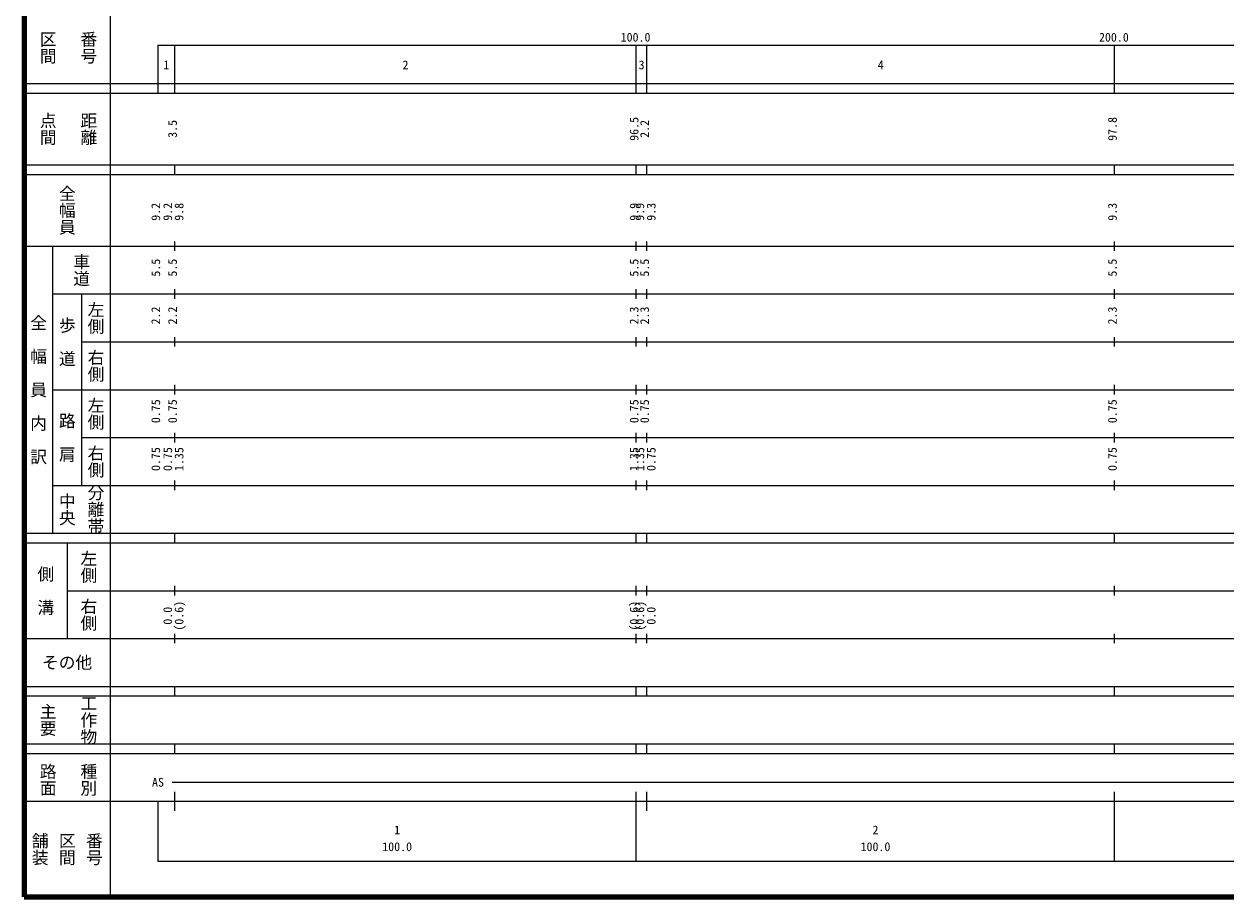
# Model space of a CAD drawing. Units: millimetres on the paper, enlarged 1000 times. Extents: x 40000 to 680000, y 20000 to 380000.
# Drawn here: x 40000 to 291273, y 20000 to 202409 of the extents above; entities that cross this region are included whole.
import ezdxf
from ezdxf.enums import TextEntityAlignment as Align

# ---------------------------------------------------------------- set-up
doc = ezdxf.new("R2010")
doc.units = ezdxf.units.MM
doc.header["$LTSCALE"] = 1000
doc.layers.add('M-TTL', color=2, linetype='Continuous', lineweight=140)
doc.layers.add('M-TTL-BAND', color=7, linetype='Continuous', lineweight=25)
doc.styles.add('@ＭＳ ゴシック', font='')
doc.styles.add('ＭＳ ゴシック', font='')
doc.styles.get('@ＭＳ ゴシック').set_extended_font_data('@MS Gothic')
doc.styles.get('ＭＳ ゴシック').set_extended_font_data('MS Gothic')

msp = doc.modelspace()

# ---------------------------------------------------------------- linework, layer by layer
at = {"layer": 'M-TTL'}
for p, q in [((40000, 380000), (40000, 20000)), ((40000, 20000), (680000, 20000))]:
    msp.add_line(p, q, dxfattribs=at)
at = {"layer": 'M-TTL-BAND'}
for p, q in [((58000, 370000), (58000, 20000)), ((68000, 198000), (579000, 198000)), ((68000, 198000), (68000, 188000)), ((71500, 188000), (71500, 198000)), ((168000, 188000), (168000, 198000)), ((170200, 188000), (170200, 198000)), ((268000, 188000), (268000, 198000)), ((40000, 190000), (579000, 190000)), ((40000, 188000), (579000, 188000)), ((40000, 173000), (579000, 173000)), ((40000, 171000), (579000, 171000)), ((71500, 171000), (71500, 173000)), ((168000, 171000), (168000, 173000)), ((170200, 171000), (170200, 173000)), ((268000, 171000), (268000, 173000)), ((40000, 156000), (579000, 156000)), ((46000, 96000), (46000, 156000)), ((71500, 155000), (71500, 157000)), ((168000, 155000), (168000, 157000)), ((170200, 155000), (170200, 157000)), ((268000, 155000), (268000, 157000)), ((46000, 146000), (579000, 146000)), ((52000, 146000), (52000, 106000)), ((71500, 145000), (71500, 147000)), ((168000, 145000), (168000, 147000)), ((170200, 145000), (170200, 147000)), ((268000, 145000), (268000, 147000)), ((52000, 136000), (579000, 136000)), ((71500, 135000), (71500, 137000)), ((168000, 135000), (168000, 137000)), ((170200, 135000), (170200, 137000)), ((268000, 135000), (268000, 137000)), ((46000, 126000), (579000, 126000)), ((71500, 125000), (71500, 127000)), ((168000, 125000), (168000, 127000)), ((170200, 125000), (170200, 127000)), ((268000, 125000), (268000, 127000)), ((52000, 116000), (579000, 116000)), ((71500, 115000), (71500, 117000)), ((168000, 115000), (168000, 117000)), ((170200, 115000), (170200, 117000)), ((268000, 115000), (268000, 117000)), ((46000, 106000), (579000, 106000)), ((71500, 105000), (71500, 107000)), ((168000, 105000), (168000, 107000)), ((170200, 105000), (170200, 107000)), ((268000, 105000), (268000, 107000)), ((40000, 96000), (579000, 96000)), ((71500, 94000), (71500, 96000)), ((168000, 94000), (168000, 96000)), ((170200, 94000), (170200, 96000)), ((268000, 94000), (268000, 96000)), ((40000, 94000), (579000, 94000)), ((49000, 94000), (49000, 74000)), ((49000, 84000), (579000, 84000)), ((71500, 83000), (71500, 85000)), ((168000, 83000), (168000, 85000)), ((170200, 83000), (170200, 85000)), ((268000, 83000), (268000, 85000)), ((40000, 74000), (579000, 74000)), ((71500, 73000), (71500, 75000)), ((168000, 73000), (168000, 75000)), ((170200, 73000), (170200, 75000)), ((268000, 73000), (268000, 75000)), ((40000, 64000), (579000, 64000)), ((71500, 62000), (71500, 64000)), ((168000, 62000), (168000, 64000)), ((170200, 62000), (170200, 64000)), ((268000, 62000), (268000, 64000)), ((40000, 62000), (579000, 62000)), ((40000, 52000), (579000, 52000)), ((71500, 50000), (71500, 52000)), ((168000, 50000), (168000, 52000)), ((170200, 50000), (170200, 52000)), ((268000, 50000), (268000, 52000)), ((40000, 50000), (579000, 50000)), ((71000, 44000), (565000, 44000)), ((71500, 38000), (71500, 42000)), ((168000, 27500), (168000, 42000)), ((170200, 38000), (170200, 42000)), ((268000, 27500), (268000, 42000)), ((40000, 40000), (579000, 40000)), ((68000, 40000), (68000, 27500)), ((68000, 27500), (579000, 27500))]:
    msp.add_line(p, q, dxfattribs=at)

# ---------------------------------------------------------------- texts
at = {"layer": 'M-TTL-BAND', "style": '@ＭＳ ゴシック'}
for s, p in [('区間', (45000, 197500)), ('番号', (53500, 197500)), ('点間', (45000, 180500)), ('距離', (53500, 180500)), ('全幅員', (49000, 163500)), ('車道', (52000, 151000)), ('左側', (55000, 141000)), ('全\u3000幅\u3000員\u3000内\u3000訳', (43000, 126000)), ('歩\u3000道', (49000, 136000)), ('右側', (55000, 131000)), ('左側', (55000, 121000)), ('路\u3000肩', (49000, 116000)), ('右側', (55000, 111000)), ('分離帯', (55000, 101000)), ('中央', (49000, 101000)), ('左側', (53500, 89000)), ('側\u3000溝', (44500, 84000)), ('右側', (53500, 79000)), ('主要', (45000, 57000)), ('工作物', (53500, 57000)), ('路面', (45000, 44500)), ('種別', (53500, 44500)), ('舗装', (43333, 30000)), ('区間', (49000, 30000)), ('番号', (54667, 30000))]:
    msp.add_text(s, height=2566, rotation=270, dxfattribs=at).set_placement(p, align=Align.MIDDLE_CENTER)
at = {"layer": 'M-TTL-BAND', "style": 'ＭＳ ゴシック'}
for s, p in [('100.0', (167844, 198195)), ('200.0', (267844, 198195)), ('1', (69750, 192405)), ('2', (119750, 192405)), ('3', (169100, 192405)), ('4', (219100, 192405)), ('AS', (68000, 42500)), ('1', (118000, 32523)), ('2', (218000, 32523)), ('100.0', (118000, 29033)), ('100.0', (218000, 29033))]:
    msp.add_text(s, height=1833, dxfattribs=at).set_placement(p, align=Align.BOTTOM_CENTER)
for s, p in [('3.5', (72500, 180500)), ('96.5', (169000, 180500)), ('2.2', (171200, 180500)), ('97.8', (269000, 180500)), ('9.2', (69000, 163174)), ('9.2', (71500, 163174)), ('9.8', (73870, 163174)), ('9.9', (169000, 163174)), ('9.9', (170200, 163174)), ('9.3', (172570, 163174)), ('9.3', (269000, 163174)), ('5.5', (69000, 151500)), ('5.5', (72500, 151500)), ('5.5', (169000, 151500)), ('5.5', (171200, 151500)), ('5.5', (269000, 151500)), ('2.2', (69000, 141500)), ('2.2', (72500, 141500)), ('2.3', (169000, 141500)), ('2.3', (171200, 141500)), ('2.3', (269000, 141500)), ('0.75', (69000, 121500)), ('0.75', (72500, 121500)), ('0.75', (169000, 121500)), ('0.75', (171200, 121500)), ('0.75', (269000, 121500)), ('0.75', (69000, 111500)), ('0.75', (71500, 111500)), ('1.35', (73870, 111500)), ('1.35', (169000, 111500)), ('1.35', (170200, 111500)), ('0.75', (172570, 111500)), ('0.75', (269000, 111500)), ('0.0', (71500, 78764)), ('(0.6)', (73870, 78764)), ('(0.6)', (169000, 78764)), ('(0.6)', (170200, 78764)), ('0.0', (172570, 78764))]:
    msp.add_text(s, height=1833, rotation=90, dxfattribs=at).set_placement(p, align=Align.BOTTOM_CENTER)
msp.add_text('その他', height=2566, dxfattribs=at).set_placement((49000, 69000), align=Align.MIDDLE_CENTER)

doc.saveas('drawing.dxf')
